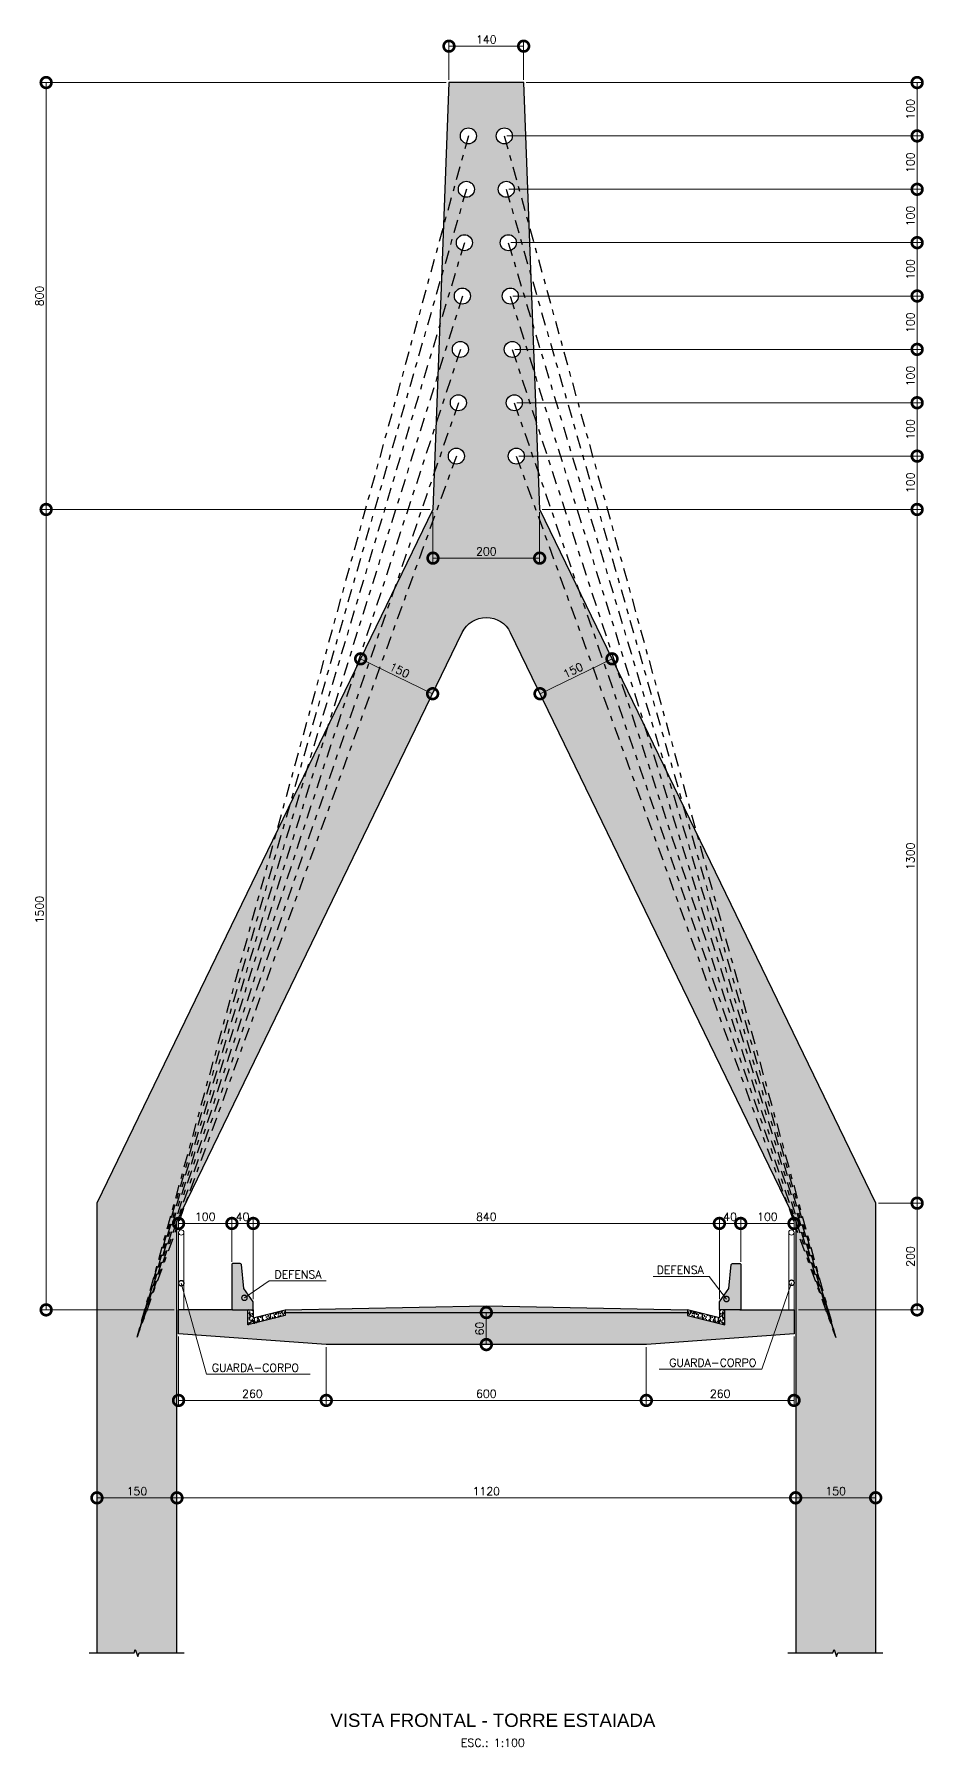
# Model space of a CAD drawing. Header units: metres. Extents: x 21 to 816, y 7 to 635.
# Drawn here: x 302.6 to 319.27, y 487.6 to 519.69 of the extents above; entities that cross this region are included whole.
import ezdxf
from ezdxf.enums import TextEntityAlignment as Align

# ---------------------------------------------------------------- set-up
doc = ezdxf.new("R2010")
doc.units = ezdxf.units.M
doc.header["$MEASUREMENT"] = 0
doc.linetypes.add('DASHDOT', pattern=[1, 0.5, -0.25, 0, -0.25])
for name, color, linetype in [('Projeto_asfalto', 251, 'Continuous'), ('Projeto_calçada', 2, 'Continuous'), ('Projeto_defensa-detalhe', 2, 'Continuous'), ('Projeto_estais-eixo', 8, 'DASHDOT'), ('Projeto_hachura-concreto', 9, 'Continuous'), ('Projeto_linha-indicativa', 9, 'Continuous'), ('Projeto_pista', 3, 'Continuous'), ('Projeto_sarjeta-detalhe', 2, 'Continuous'), ('Projeto_solid-concreto', 252, 'Continuous'), ('Projeto_viaduto-detalhe', 3, 'Continuous')]:
    doc.layers.add(name, color=color, linetype=linetype)
for name, color, linetype, lineweight in [('Projeto_dimensão', 2, 'Continuous', 20), ('Projeto_guarda-corpo', 2, 'Continuous', 20), ('Projeto_linha-chamada', 8, 'Continuous', 9), ('Projeto_texto-explicativo', 2, 'Continuous', 20), ('Projeto_texto-título', 3, 'Continuous', 35)]:
    doc.layers.add(name, color=color, linetype=linetype, lineweight=lineweight)
doc.styles.add('DIMENSÃO-TEXTO', font='romans.shx')
doc.styles.add('TEXTO-EXPLICATIVO', font='romans.shx')
doc.styles.add('TEXTO-TÍTULO', font='ARIAL.TTF')
doc.dimstyles.new('DIMENSÕES_1-100M', dxfattribs={"dimtxt": 0.15, "dimasz": 0.4, "dimexe": 0.075, "dimexo": 0.05, "dimgap": 0.05, "dimtad": 1, "dimdec": 0, "dimlfac": 100, "dimzin": 1, "dimtxsty": 'DIMENSÃO-TEXTO', "dimblk": 'DOTSMALL', "dimcen": 0.02, "dimclrd": 9, "dimclre": 9, "dimclrt": 256, "dimadec": 0, "dimazin": 0, "dimtfac": 1, "dimtdec": 0, "dimtmove": 0, "dimatfit": 3, "dimldrblk": 'DOTSMALL', "dimfxl": 0, "dimlwd": 5, "dimlwe": 5, "dimarcsym": 0})

# ---------------------------------------------------------------- blocks, each defined once
blk = doc.blocks.new('_DOTSMALL')
at = {"color": 0, "linetype": 'ByBlock', "const_width": 0.5}
blk.add_lwpolyline([(-0.0625, 0, 1), (0.0625, 0, 1)], format="xyb", close=True, dxfattribs=at)
blk = doc.blocks.new('*D2')
at = {"layer": 'DEFPOINTS', "color": 0}
for p in [(318.372, 497.786), (319.149, 497.786), (316.872, 495.786)]:
    blk.add_point(p, dxfattribs=at)
at = {"layer": 'Projeto_dimensão', "color": 9, "lineweight": 5}
for p, q in [((318.422, 497.786), (319.224, 497.786)), ((319.149, 495.786), (319.149, 497.786)), ((316.922, 495.786), (319.224, 495.786))]:
    blk.add_line(p, q, dxfattribs=at)
at = {"layer": 'Projeto_dimensão', "color": 9, "lineweight": 5, "xscale": 0.4, "yscale": 0.4, "zscale": 0.4}
for p, rotation in [((319.149, 497.786), 90), ((319.149, 495.786), 270)]:
    blk.add_blockref('_DOTSMALL', p, dxfattribs=dict(at, rotation=rotation))
at = {"layer": 'Projeto_dimensão', "insert": (319.024, 496.786), "char_height": 0.15, "attachment_point": 5, "rotation": 90, "style": 'DIMENSÃO-TEXTO'}
blk.add_mtext('200', dxfattribs=at)
blk = doc.blocks.new('*D3')
at = {"layer": 'DEFPOINTS', "color": 0}
for p in [(312.072, 510.786), (319.149, 510.786), (318.372, 497.786)]:
    blk.add_point(p, dxfattribs=at)
at = {"layer": 'Projeto_dimensão', "color": 9, "lineweight": 5}
for p, q in [((312.122, 510.786), (319.224, 510.786)), ((319.149, 497.786), (319.149, 510.786)), ((318.422, 497.786), (319.224, 497.786))]:
    blk.add_line(p, q, dxfattribs=at)
at = {"layer": 'Projeto_dimensão', "color": 9, "lineweight": 5, "xscale": 0.4, "yscale": 0.4, "zscale": 0.4}
for p, rotation in [((319.149, 510.786), 90), ((319.149, 497.786), 270)]:
    blk.add_blockref('_DOTSMALL', p, dxfattribs=dict(at, rotation=rotation))
at = {"layer": 'Projeto_dimensão', "insert": (319.024, 504.286), "char_height": 0.15, "attachment_point": 5, "rotation": 90, "style": 'DIMENSÃO-TEXTO'}
blk.add_mtext('1300', dxfattribs=at)
blk = doc.blocks.new('*D4')
at = {"layer": 'DEFPOINTS', "color": 0}
for p in [(311.635, 511.786), (319.149, 511.786), (312.072, 510.786)]:
    blk.add_point(p, dxfattribs=at)
at = {"layer": 'Projeto_dimensão', "color": 9, "lineweight": 5}
for p, q in [((311.685, 511.786), (319.224, 511.786)), ((319.149, 510.786), (319.149, 511.786)), ((312.122, 510.786), (319.224, 510.786))]:
    blk.add_line(p, q, dxfattribs=at)
at = {"layer": 'Projeto_dimensão', "color": 9, "lineweight": 5, "xscale": 0.4, "yscale": 0.4, "zscale": 0.4}
for p, rotation in [((319.149, 511.786), 90), ((319.149, 510.786), 270)]:
    blk.add_blockref('_DOTSMALL', p, dxfattribs=dict(at, rotation=rotation))
at = {"layer": 'Projeto_dimensão', "insert": (319.024, 511.286), "char_height": 0.15, "attachment_point": 5, "rotation": 90, "style": 'DIMENSÃO-TEXTO'}
blk.add_mtext('100', dxfattribs=at)
blk = doc.blocks.new('*D5')
at = {"layer": 'DEFPOINTS', "color": 0}
for p in [(311.597, 512.786), (319.149, 512.786), (311.635, 511.786)]:
    blk.add_point(p, dxfattribs=at)
at = {"layer": 'Projeto_dimensão', "color": 9, "lineweight": 5}
for p, q in [((311.647, 512.786), (319.224, 512.786)), ((319.149, 511.786), (319.149, 512.786)), ((311.685, 511.786), (319.224, 511.786))]:
    blk.add_line(p, q, dxfattribs=at)
at = {"layer": 'Projeto_dimensão', "color": 9, "lineweight": 5, "xscale": 0.4, "yscale": 0.4, "zscale": 0.4}
for p, rotation in [((319.149, 512.786), 90), ((319.149, 511.786), 270)]:
    blk.add_blockref('_DOTSMALL', p, dxfattribs=dict(at, rotation=rotation))
at = {"layer": 'Projeto_dimensão', "insert": (319.024, 512.286), "char_height": 0.15, "attachment_point": 5, "rotation": 90, "style": 'DIMENSÃO-TEXTO'}
blk.add_mtext('100', dxfattribs=at)
blk = doc.blocks.new('*D6')
at = {"layer": 'DEFPOINTS', "color": 0}
for p in [(311.56, 513.786), (319.149, 513.786), (311.597, 512.786)]:
    blk.add_point(p, dxfattribs=at)
at = {"layer": 'Projeto_dimensão', "color": 9, "lineweight": 5}
for p, q in [((311.61, 513.786), (319.224, 513.786)), ((319.149, 512.786), (319.149, 513.786)), ((311.647, 512.786), (319.224, 512.786))]:
    blk.add_line(p, q, dxfattribs=at)
at = {"layer": 'Projeto_dimensão', "color": 9, "lineweight": 5, "xscale": 0.4, "yscale": 0.4, "zscale": 0.4}
for p, rotation in [((319.149, 513.786), 90), ((319.149, 512.786), 270)]:
    blk.add_blockref('_DOTSMALL', p, dxfattribs=dict(at, rotation=rotation))
at = {"layer": 'Projeto_dimensão', "insert": (319.024, 513.286), "char_height": 0.15, "attachment_point": 5, "rotation": 90, "style": 'DIMENSÃO-TEXTO'}
blk.add_mtext('100', dxfattribs=at)
blk = doc.blocks.new('*D7')
at = {"layer": 'DEFPOINTS', "color": 0}
for p in [(311.522, 514.786), (319.149, 514.786), (311.56, 513.786)]:
    blk.add_point(p, dxfattribs=at)
at = {"layer": 'Projeto_dimensão', "color": 9, "lineweight": 5}
for p, q in [((311.572, 514.786), (319.224, 514.786)), ((319.149, 513.786), (319.149, 514.786)), ((311.61, 513.786), (319.224, 513.786))]:
    blk.add_line(p, q, dxfattribs=at)
at = {"layer": 'Projeto_dimensão', "color": 9, "lineweight": 5, "xscale": 0.4, "yscale": 0.4, "zscale": 0.4}
for p, rotation in [((319.149, 514.786), 90), ((319.149, 513.786), 270)]:
    blk.add_blockref('_DOTSMALL', p, dxfattribs=dict(at, rotation=rotation))
at = {"layer": 'Projeto_dimensão', "insert": (319.024, 514.286), "char_height": 0.15, "attachment_point": 5, "rotation": 90, "style": 'DIMENSÃO-TEXTO'}
blk.add_mtext('100', dxfattribs=at)
blk = doc.blocks.new('*D8')
at = {"layer": 'DEFPOINTS', "color": 0}
for p in [(311.485, 515.786), (319.149, 515.786), (311.522, 514.786)]:
    blk.add_point(p, dxfattribs=at)
at = {"layer": 'Projeto_dimensão', "color": 9, "lineweight": 5}
for p, q in [((311.535, 515.786), (319.224, 515.786)), ((319.149, 514.786), (319.149, 515.786)), ((311.572, 514.786), (319.224, 514.786))]:
    blk.add_line(p, q, dxfattribs=at)
at = {"layer": 'Projeto_dimensão', "color": 9, "lineweight": 5, "xscale": 0.4, "yscale": 0.4, "zscale": 0.4}
for p, rotation in [((319.149, 515.786), 90), ((319.149, 514.786), 270)]:
    blk.add_blockref('_DOTSMALL', p, dxfattribs=dict(at, rotation=rotation))
at = {"layer": 'Projeto_dimensão', "insert": (319.024, 515.286), "char_height": 0.15, "attachment_point": 5, "rotation": 90, "style": 'DIMENSÃO-TEXTO'}
blk.add_mtext('100', dxfattribs=at)
blk = doc.blocks.new('*D9')
at = {"layer": 'DEFPOINTS', "color": 0}
for p in [(311.447, 516.786), (319.149, 516.786), (311.485, 515.786)]:
    blk.add_point(p, dxfattribs=at)
at = {"layer": 'Projeto_dimensão', "color": 9, "lineweight": 5}
for p, q in [((311.497, 516.786), (319.224, 516.786)), ((319.149, 515.786), (319.149, 516.786)), ((311.535, 515.786), (319.224, 515.786))]:
    blk.add_line(p, q, dxfattribs=at)
at = {"layer": 'Projeto_dimensão', "color": 9, "lineweight": 5, "xscale": 0.4, "yscale": 0.4, "zscale": 0.4}
for p, rotation in [((319.149, 516.786), 90), ((319.149, 515.786), 270)]:
    blk.add_blockref('_DOTSMALL', p, dxfattribs=dict(at, rotation=rotation))
at = {"layer": 'Projeto_dimensão', "insert": (319.024, 516.286), "char_height": 0.15, "attachment_point": 5, "rotation": 90, "style": 'DIMENSÃO-TEXTO'}
blk.add_mtext('100', dxfattribs=at)
blk = doc.blocks.new('*D10')
at = {"layer": 'DEFPOINTS', "color": 0}
for p in [(311.41, 517.786), (319.149, 517.786), (311.447, 516.786)]:
    blk.add_point(p, dxfattribs=at)
at = {"layer": 'Projeto_dimensão', "color": 9, "lineweight": 5}
for p, q in [((311.46, 517.786), (319.224, 517.786)), ((319.149, 516.786), (319.149, 517.786)), ((311.497, 516.786), (319.224, 516.786))]:
    blk.add_line(p, q, dxfattribs=at)
at = {"layer": 'Projeto_dimensão', "color": 9, "lineweight": 5, "xscale": 0.4, "yscale": 0.4, "zscale": 0.4}
for p, rotation in [((319.149, 517.786), 90), ((319.149, 516.786), 270)]:
    blk.add_blockref('_DOTSMALL', p, dxfattribs=dict(at, rotation=rotation))
at = {"layer": 'Projeto_dimensão', "insert": (319.024, 517.286), "char_height": 0.15, "attachment_point": 5, "rotation": 90, "style": 'DIMENSÃO-TEXTO'}
blk.add_mtext('100', dxfattribs=at)
blk = doc.blocks.new('*D11')
at = {"layer": 'DEFPOINTS', "color": 0}
for p in [(311.772, 518.786), (319.149, 518.786), (311.41, 517.786)]:
    blk.add_point(p, dxfattribs=at)
at = {"layer": 'Projeto_dimensão', "color": 9, "lineweight": 5}
for p, q in [((311.822, 518.786), (319.224, 518.786)), ((319.149, 517.786), (319.149, 518.786)), ((311.46, 517.786), (319.224, 517.786))]:
    blk.add_line(p, q, dxfattribs=at)
at = {"layer": 'Projeto_dimensão', "color": 9, "lineweight": 5, "xscale": 0.4, "yscale": 0.4, "zscale": 0.4}
for p, rotation in [((319.149, 518.786), 90), ((319.149, 517.786), 270)]:
    blk.add_blockref('_DOTSMALL', p, dxfattribs=dict(at, rotation=rotation))
at = {"layer": 'Projeto_dimensão', "insert": (319.024, 518.286), "char_height": 0.15, "attachment_point": 5, "rotation": 90, "style": 'DIMENSÃO-TEXTO'}
blk.add_mtext('100', dxfattribs=at)
blk = doc.blocks.new('*D12')
at = {"layer": 'DEFPOINTS', "color": 0}
for p in [(302.82, 510.786), (310.072, 510.786), (305.272, 495.786)]:
    blk.add_point(p, dxfattribs=at)
at = {"layer": 'Projeto_dimensão', "color": 9, "lineweight": 5}
for p, q in [((310.022, 510.786), (302.745, 510.786)), ((302.82, 495.786), (302.82, 510.786)), ((305.222, 495.786), (302.745, 495.786))]:
    blk.add_line(p, q, dxfattribs=at)
at = {"layer": 'Projeto_dimensão', "color": 9, "lineweight": 5, "xscale": 0.4, "yscale": 0.4, "zscale": 0.4}
for p, rotation in [((302.82, 510.786), 90), ((302.82, 495.786), 270)]:
    blk.add_blockref('_DOTSMALL', p, dxfattribs=dict(at, rotation=rotation))
at = {"layer": 'Projeto_dimensão', "insert": (302.695, 503.286), "char_height": 0.15, "attachment_point": 5, "rotation": 90, "style": 'DIMENSÃO-TEXTO'}
blk.add_mtext('1500', dxfattribs=at)
blk = doc.blocks.new('*D13')
at = {"layer": 'DEFPOINTS', "color": 0}
for p in [(302.82, 518.786), (310.372, 518.786), (310.072, 510.786)]:
    blk.add_point(p, dxfattribs=at)
at = {"layer": 'Projeto_dimensão', "color": 9, "lineweight": 5}
for p, q in [((310.322, 518.786), (302.745, 518.786)), ((302.82, 510.786), (302.82, 518.786)), ((310.022, 510.786), (302.745, 510.786))]:
    blk.add_line(p, q, dxfattribs=at)
at = {"layer": 'Projeto_dimensão', "color": 9, "lineweight": 5, "xscale": 0.4, "yscale": 0.4, "zscale": 0.4}
for p, rotation in [((302.82, 518.786), 90), ((302.82, 510.786), 270)]:
    blk.add_blockref('_DOTSMALL', p, dxfattribs=dict(at, rotation=rotation))
at = {"layer": 'Projeto_dimensão', "insert": (302.695, 514.786), "char_height": 0.15, "attachment_point": 5, "rotation": 90, "style": 'DIMENSÃO-TEXTO'}
blk.add_mtext('800', dxfattribs=at)
blk = doc.blocks.new('*D14')
at = {"layer": 'DEFPOINTS', "color": 0}
for p in [(311.772, 519.468), (310.372, 518.786), (311.772, 518.786)]:
    blk.add_point(p, dxfattribs=at)
at = {"layer": 'Projeto_dimensão', "color": 9, "lineweight": 5}
for p, q in [((310.372, 518.836), (310.372, 519.543)), ((310.372, 519.468), (311.772, 519.468)), ((311.772, 518.836), (311.772, 519.543))]:
    blk.add_line(p, q, dxfattribs=at)
at = {"layer": 'Projeto_dimensão', "color": 9, "lineweight": 5, "xscale": 0.4, "yscale": 0.4, "zscale": 0.4, "rotation": 180}
blk.add_blockref('_DOTSMALL', (310.372, 519.468), dxfattribs=at)
at = {"layer": 'Projeto_dimensão', "color": 9, "lineweight": 5, "xscale": 0.4, "yscale": 0.4, "zscale": 0.4}
blk.add_blockref('_DOTSMALL', (311.772, 519.468), dxfattribs=at)
at = {"layer": 'Projeto_dimensão', "insert": (311.072, 519.593), "char_height": 0.15, "attachment_point": 5, "style": 'DIMENSÃO-TEXTO'}
blk.add_mtext('140', dxfattribs=at)
blk = doc.blocks.new('*D15')
at = {"layer": 'DEFPOINTS', "color": 0}
for p in [(310.072, 510.786), (312.072, 510.786), (312.072, 509.874)]:
    blk.add_point(p, dxfattribs=at)
at = {"layer": 'Projeto_dimensão', "color": 9, "lineweight": 5}
for p, q in [((310.072, 510.736), (310.072, 509.799)), ((312.072, 510.736), (312.072, 509.799)), ((310.072, 509.874), (312.072, 509.874))]:
    blk.add_line(p, q, dxfattribs=at)
at = {"layer": 'Projeto_dimensão', "color": 9, "lineweight": 5, "xscale": 0.4, "yscale": 0.4, "zscale": 0.4, "rotation": 180}
blk.add_blockref('_DOTSMALL', (310.072, 509.874), dxfattribs=at)
at = {"layer": 'Projeto_dimensão', "color": 9, "lineweight": 5, "xscale": 0.4, "yscale": 0.4, "zscale": 0.4}
blk.add_blockref('_DOTSMALL', (312.072, 509.874), dxfattribs=at)
at = {"layer": 'Projeto_dimensão', "insert": (311.072, 509.999), "char_height": 0.15, "attachment_point": 5, "style": 'DIMENSÃO-TEXTO'}
blk.add_mtext('200', dxfattribs=at)
blk = doc.blocks.new('*D16')
at = {"layer": 'DEFPOINTS', "color": 0}
for p in [(313.429, 507.987), (313.429, 507.987), (312.079, 507.333)]:
    blk.add_point(p, dxfattribs=at)
at = {"layer": 'Projeto_dimensão', "color": 9, "lineweight": 5}
for p, q in [((312.079, 507.333), (313.429, 507.987)), ((313.45, 507.942), (313.461, 507.92)), ((312.101, 507.288), (312.111, 507.266))]:
    blk.add_line(p, q, dxfattribs=at)
at = {"layer": 'Projeto_dimensão', "color": 9, "lineweight": 5, "xscale": 0.4, "yscale": 0.4, "zscale": 0.4}
for p, rotation in [((313.429, 507.987), 25.85554218880358), ((312.079, 507.333), 205.8555421888036)]:
    blk.add_blockref('_DOTSMALL', p, dxfattribs=dict(at, rotation=rotation))
at = {"layer": 'Projeto_dimensão', "insert": (312.699, 507.773), "char_height": 0.15, "attachment_point": 5, "rotation": 25.8555, "style": 'DIMENSÃO-TEXTO'}
blk.add_mtext('150', dxfattribs=at)
blk = doc.blocks.new('*D17')
at = {"layer": 'DEFPOINTS', "color": 0}
for p in [(308.716, 507.987), (308.716, 507.987), (310.066, 507.333)]:
    blk.add_point(p, dxfattribs=at)
at = {"layer": 'Projeto_dimensão', "color": 9, "lineweight": 5}
for p, q in [((308.738, 508.032), (308.749, 508.055)), ((310.066, 507.333), (308.716, 507.987)), ((310.088, 507.378), (310.099, 507.401))]:
    blk.add_line(p, q, dxfattribs=at)
at = {"layer": 'Projeto_dimensão', "color": 9, "lineweight": 5, "xscale": 0.4, "yscale": 0.4, "zscale": 0.4}
for p, rotation in [((308.716, 507.987), 154.1444578111964), ((310.066, 507.333), 334.1444578111964)]:
    blk.add_blockref('_DOTSMALL', p, dxfattribs=dict(at, rotation=rotation))
at = {"layer": 'Projeto_dimensão', "insert": (309.446, 507.773), "char_height": 0.15, "attachment_point": 5, "rotation": 334.1445, "style": 'DIMENSÃO-TEXTO'}
blk.add_mtext('150', dxfattribs=at)
blk = doc.blocks.new('*D18')
at = {"layer": 'DEFPOINTS', "color": 0}
for p in [(303.772, 492.263), (303.772, 492.263), (305.272, 492.263)]:
    blk.add_point(p, dxfattribs=at)
at = {"layer": 'Projeto_dimensão', "color": 9, "lineweight": 5}
for p, q in [((303.772, 492.313), (303.772, 492.338)), ((305.272, 492.313), (305.272, 492.338)), ((305.272, 492.263), (303.772, 492.263))]:
    blk.add_line(p, q, dxfattribs=at)
at = {"layer": 'Projeto_dimensão', "color": 9, "lineweight": 5, "xscale": 0.4, "yscale": 0.4, "zscale": 0.4, "rotation": 180}
blk.add_blockref('_DOTSMALL', (303.772, 492.263), dxfattribs=at)
at = {"layer": 'Projeto_dimensão', "color": 9, "lineweight": 5, "xscale": 0.4, "yscale": 0.4, "zscale": 0.4}
blk.add_blockref('_DOTSMALL', (305.272, 492.263), dxfattribs=at)
at = {"layer": 'Projeto_dimensão', "insert": (304.522, 492.388), "char_height": 0.15, "attachment_point": 5, "style": 'DIMENSÃO-TEXTO'}
blk.add_mtext('150', dxfattribs=at)
blk = doc.blocks.new('*D19')
at = {"layer": 'DEFPOINTS', "color": 0}
for p in [(316.872, 492.265), (318.372, 492.265), (318.372, 492.265)]:
    blk.add_point(p, dxfattribs=at)
at = {"layer": 'Projeto_dimensão', "color": 9, "lineweight": 5}
for p, q in [((316.872, 492.315), (316.872, 492.34)), ((318.372, 492.315), (318.372, 492.34)), ((316.872, 492.265), (318.372, 492.265))]:
    blk.add_line(p, q, dxfattribs=at)
at = {"layer": 'Projeto_dimensão', "color": 9, "lineweight": 5, "xscale": 0.4, "yscale": 0.4, "zscale": 0.4, "rotation": 180}
blk.add_blockref('_DOTSMALL', (316.872, 492.265), dxfattribs=at)
at = {"layer": 'Projeto_dimensão', "color": 9, "lineweight": 5, "xscale": 0.4, "yscale": 0.4, "zscale": 0.4}
blk.add_blockref('_DOTSMALL', (318.372, 492.265), dxfattribs=at)
at = {"layer": 'Projeto_dimensão', "insert": (317.622, 492.39), "char_height": 0.15, "attachment_point": 5, "style": 'DIMENSÃO-TEXTO'}
blk.add_mtext('150', dxfattribs=at)
blk = doc.blocks.new('*D105')
at = {"layer": 'DEFPOINTS', "color": 0}
for p in [(306.702, 497.406), (306.702, 495.936), (315.442, 495.936)]:
    blk.add_point(p, dxfattribs=at)
at = {"layer": 'Projeto_dimensão', "color": 9, "lineweight": 5}
for p, q in [((306.702, 495.986), (306.702, 497.481)), ((315.442, 495.986), (315.442, 497.481)), ((315.442, 497.406), (306.702, 497.406))]:
    blk.add_line(p, q, dxfattribs=at)
at = {"layer": 'Projeto_dimensão', "color": 9, "lineweight": 5, "xscale": 0.4, "yscale": 0.4, "zscale": 0.4, "rotation": 180}
blk.add_blockref('_DOTSMALL', (306.702, 497.406), dxfattribs=at)
at = {"layer": 'Projeto_dimensão', "color": 9, "lineweight": 5, "xscale": 0.4, "yscale": 0.4, "zscale": 0.4}
blk.add_blockref('_DOTSMALL', (315.442, 497.406), dxfattribs=at)
at = {"layer": 'Projeto_dimensão', "insert": (311.072, 497.531), "char_height": 0.15, "attachment_point": 5, "style": 'DIMENSÃO-TEXTO'}
blk.add_mtext('840', dxfattribs=at)
blk = doc.blocks.new('*D106')
at = {"layer": 'DEFPOINTS', "color": 0}
for p in [(311.072, 495.736), (311.072, 495.736), (311.072, 495.136)]:
    blk.add_point(p, dxfattribs=at)
at = {"layer": 'Projeto_dimensão', "color": 9, "lineweight": 5}
for p, q in [((311.022, 495.736), (310.997, 495.736)), ((311.072, 495.136), (311.072, 495.736)), ((311.022, 495.136), (310.997, 495.136))]:
    blk.add_line(p, q, dxfattribs=at)
at = {"layer": 'Projeto_dimensão', "color": 9, "lineweight": 5, "xscale": 0.4, "yscale": 0.4, "zscale": 0.4}
for p, rotation in [((311.072, 495.736), 90), ((311.072, 495.136), 270)]:
    blk.add_blockref('_DOTSMALL', p, dxfattribs=dict(at, rotation=rotation))
at = {"layer": 'Projeto_dimensão', "insert": (310.947, 495.436), "char_height": 0.15, "attachment_point": 5, "rotation": 90, "style": 'DIMENSÃO-TEXTO'}
blk.add_mtext('60', dxfattribs=at)
blk = doc.blocks.new('*D107')
at = {"layer": 'DEFPOINTS', "color": 0}
for p in [(315.442, 497.406), (315.842, 496.636), (315.442, 495.936)]:
    blk.add_point(p, dxfattribs=at)
at = {"layer": 'Projeto_dimensão', "color": 9, "lineweight": 5}
for p, q in [((315.442, 495.986), (315.442, 497.481)), ((315.842, 496.686), (315.842, 497.481)), ((315.842, 497.406), (315.442, 497.406))]:
    blk.add_line(p, q, dxfattribs=at)
at = {"layer": 'Projeto_dimensão', "color": 9, "lineweight": 5, "xscale": 0.4, "yscale": 0.4, "zscale": 0.4, "rotation": 180}
blk.add_blockref('_DOTSMALL', (315.442, 497.406), dxfattribs=at)
at = {"layer": 'Projeto_dimensão', "color": 9, "lineweight": 5, "xscale": 0.4, "yscale": 0.4, "zscale": 0.4}
blk.add_blockref('_DOTSMALL', (315.842, 497.406), dxfattribs=at)
at = {"layer": 'Projeto_dimensão', "insert": (315.642, 497.531), "char_height": 0.15, "attachment_point": 5, "style": 'DIMENSÃO-TEXTO'}
blk.add_mtext('40', dxfattribs=at)
blk = doc.blocks.new('*D108')
at = {"layer": 'DEFPOINTS', "color": 0}
for p in [(315.842, 497.406), (316.842, 497.236), (315.842, 496.636)]:
    blk.add_point(p, dxfattribs=at)
at = {"layer": 'Projeto_dimensão', "color": 9, "lineweight": 5}
for p, q in [((315.842, 496.686), (315.842, 497.481)), ((316.842, 497.286), (316.842, 497.481)), ((316.842, 497.406), (315.842, 497.406))]:
    blk.add_line(p, q, dxfattribs=at)
at = {"layer": 'Projeto_dimensão', "color": 9, "lineweight": 5, "xscale": 0.4, "yscale": 0.4, "zscale": 0.4, "rotation": 180}
blk.add_blockref('_DOTSMALL', (315.842, 497.406), dxfattribs=at)
at = {"layer": 'Projeto_dimensão', "color": 9, "lineweight": 5, "xscale": 0.4, "yscale": 0.4, "zscale": 0.4}
blk.add_blockref('_DOTSMALL', (316.842, 497.406), dxfattribs=at)
at = {"layer": 'Projeto_dimensão', "insert": (316.342, 497.531), "char_height": 0.15, "attachment_point": 5, "style": 'DIMENSÃO-TEXTO'}
blk.add_mtext('100', dxfattribs=at)
blk = doc.blocks.new('*D109')
at = {"layer": 'DEFPOINTS', "color": 0}
for p in [(306.302, 497.406), (306.302, 496.636), (306.702, 495.936)]:
    blk.add_point(p, dxfattribs=at)
at = {"layer": 'Projeto_dimensão', "color": 9, "lineweight": 5}
for p, q in [((306.302, 496.686), (306.302, 497.481)), ((306.702, 495.986), (306.702, 497.481)), ((306.702, 497.406), (306.302, 497.406))]:
    blk.add_line(p, q, dxfattribs=at)
at = {"layer": 'Projeto_dimensão', "color": 9, "lineweight": 5, "xscale": 0.4, "yscale": 0.4, "zscale": 0.4, "rotation": 180}
blk.add_blockref('_DOTSMALL', (306.302, 497.406), dxfattribs=at)
at = {"layer": 'Projeto_dimensão', "color": 9, "lineweight": 5, "xscale": 0.4, "yscale": 0.4, "zscale": 0.4}
blk.add_blockref('_DOTSMALL', (306.702, 497.406), dxfattribs=at)
at = {"layer": 'Projeto_dimensão', "insert": (306.502, 497.531), "char_height": 0.15, "attachment_point": 5, "style": 'DIMENSÃO-TEXTO'}
blk.add_mtext('40', dxfattribs=at)
blk = doc.blocks.new('*D110')
at = {"layer": 'DEFPOINTS', "color": 0}
for p in [(305.302, 497.406), (305.302, 497.236), (306.302, 496.636)]:
    blk.add_point(p, dxfattribs=at)
at = {"layer": 'Projeto_dimensão', "color": 9, "lineweight": 5}
for p, q in [((305.302, 497.286), (305.302, 497.481)), ((306.302, 496.686), (306.302, 497.481)), ((306.302, 497.406), (305.302, 497.406))]:
    blk.add_line(p, q, dxfattribs=at)
at = {"layer": 'Projeto_dimensão', "color": 9, "lineweight": 5, "xscale": 0.4, "yscale": 0.4, "zscale": 0.4, "rotation": 180}
blk.add_blockref('_DOTSMALL', (305.302, 497.406), dxfattribs=at)
at = {"layer": 'Projeto_dimensão', "color": 9, "lineweight": 5, "xscale": 0.4, "yscale": 0.4, "zscale": 0.4}
blk.add_blockref('_DOTSMALL', (306.302, 497.406), dxfattribs=at)
at = {"layer": 'Projeto_dimensão', "insert": (305.802, 497.531), "char_height": 0.15, "attachment_point": 5, "style": 'DIMENSÃO-TEXTO'}
blk.add_mtext('100', dxfattribs=at)
blk = doc.blocks.new('*D111')
at = {"layer": 'DEFPOINTS', "color": 0}
for p in [(305.272, 492.263), (305.272, 492.263), (316.872, 492.263)]:
    blk.add_point(p, dxfattribs=at)
at = {"layer": 'Projeto_dimensão', "color": 9, "lineweight": 5}
for p, q in [((305.272, 492.313), (305.272, 492.338)), ((316.872, 492.313), (316.872, 492.338)), ((316.872, 492.263), (305.272, 492.263))]:
    blk.add_line(p, q, dxfattribs=at)
at = {"layer": 'Projeto_dimensão', "color": 9, "lineweight": 5, "xscale": 0.4, "yscale": 0.4, "zscale": 0.4, "rotation": 180}
blk.add_blockref('_DOTSMALL', (305.272, 492.263), dxfattribs=at)
at = {"layer": 'Projeto_dimensão', "color": 9, "lineweight": 5, "xscale": 0.4, "yscale": 0.4, "zscale": 0.4}
blk.add_blockref('_DOTSMALL', (316.872, 492.263), dxfattribs=at)
at = {"layer": 'Projeto_dimensão', "insert": (311.072, 492.388), "char_height": 0.15, "attachment_point": 5, "style": 'DIMENSÃO-TEXTO'}
blk.add_mtext('1120', dxfattribs=at)
blk = doc.blocks.new('*D112')
at = {"layer": 'DEFPOINTS', "color": 0}
for p in [(305.302, 495.336), (308.072, 495.136), (305.302, 494.089)]:
    blk.add_point(p, dxfattribs=at)
at = {"layer": 'Projeto_dimensão', "color": 9, "lineweight": 5}
for p, q in [((305.302, 495.286), (305.302, 494.014)), ((308.072, 495.086), (308.072, 494.014)), ((308.072, 494.089), (305.302, 494.089))]:
    blk.add_line(p, q, dxfattribs=at)
at = {"layer": 'Projeto_dimensão', "color": 9, "lineweight": 5, "xscale": 0.4, "yscale": 0.4, "zscale": 0.4, "rotation": 180}
blk.add_blockref('_DOTSMALL', (305.302, 494.089), dxfattribs=at)
at = {"layer": 'Projeto_dimensão', "color": 9, "lineweight": 5, "xscale": 0.4, "yscale": 0.4, "zscale": 0.4}
blk.add_blockref('_DOTSMALL', (308.072, 494.089), dxfattribs=at)
at = {"layer": 'Projeto_dimensão', "insert": (306.687, 494.214), "char_height": 0.15, "attachment_point": 5, "style": 'DIMENSÃO-TEXTO'}
blk.add_mtext('260', dxfattribs=at)
blk = doc.blocks.new('*D113')
at = {"layer": 'DEFPOINTS', "color": 0}
for p in [(308.072, 495.136), (314.072, 495.136), (308.072, 494.089)]:
    blk.add_point(p, dxfattribs=at)
at = {"layer": 'Projeto_dimensão', "color": 9, "lineweight": 5}
for p, q in [((308.072, 495.086), (308.072, 494.014)), ((314.072, 495.086), (314.072, 494.014)), ((314.072, 494.089), (308.072, 494.089))]:
    blk.add_line(p, q, dxfattribs=at)
at = {"layer": 'Projeto_dimensão', "color": 9, "lineweight": 5, "xscale": 0.4, "yscale": 0.4, "zscale": 0.4, "rotation": 180}
blk.add_blockref('_DOTSMALL', (308.072, 494.089), dxfattribs=at)
at = {"layer": 'Projeto_dimensão', "color": 9, "lineweight": 5, "xscale": 0.4, "yscale": 0.4, "zscale": 0.4}
blk.add_blockref('_DOTSMALL', (314.072, 494.089), dxfattribs=at)
at = {"layer": 'Projeto_dimensão', "insert": (311.072, 494.214), "char_height": 0.15, "attachment_point": 5, "style": 'DIMENSÃO-TEXTO'}
blk.add_mtext('600', dxfattribs=at)
blk = doc.blocks.new('*D114')
at = {"layer": 'DEFPOINTS', "color": 0}
for p in [(316.842, 495.336), (314.072, 495.136), (314.072, 494.089)]:
    blk.add_point(p, dxfattribs=at)
at = {"layer": 'Projeto_dimensão', "color": 9, "lineweight": 5}
for p, q in [((316.842, 495.286), (316.842, 494.014)), ((314.072, 495.086), (314.072, 494.014)), ((316.842, 494.089), (314.072, 494.089))]:
    blk.add_line(p, q, dxfattribs=at)
at = {"layer": 'Projeto_dimensão', "color": 9, "lineweight": 5, "xscale": 0.4, "yscale": 0.4, "zscale": 0.4, "rotation": 180}
blk.add_blockref('_DOTSMALL', (314.072, 494.089), dxfattribs=at)
at = {"layer": 'Projeto_dimensão', "color": 9, "lineweight": 5, "xscale": 0.4, "yscale": 0.4, "zscale": 0.4}
blk.add_blockref('_DOTSMALL', (316.842, 494.089), dxfattribs=at)
at = {"layer": 'Projeto_dimensão', "insert": (315.457, 494.214), "char_height": 0.15, "attachment_point": 5, "style": 'DIMENSÃO-TEXTO'}
blk.add_mtext('260', dxfattribs=at)

msp = doc.modelspace()

# ---------------------------------------------------------------- hatches: boundary and pattern name
at = {"layer": 'Projeto_asfalto'}
msp.add_hatch(color=256, dxfattribs=at).paths.add_polyline_path([(311.0725, 495.8611), (307.3025, 495.7857), (307.3025, 495.7357), (314.8425, 495.7357), (314.8425, 495.7857)])
at = {"layer": 'Projeto_hachura-concreto'}
h = msp.add_hatch(dxfattribs=at)
h.set_pattern_fill('AR-CONC', color=256, scale=0.015, style=0)
h.set_pattern_definition([(130, (332.87416, 472.89853), (-0.10758903, -0.00941282), [0.01125, -0.12375]), (185, (332.87416, 472.89853), (0.0208127, 0.11282882), [0.009, -0.099]), (79.5486, (332.86519, 472.89774), (-0.0867764, 0.10341593), [0.00956103, -0.1051713]), (133.8158, (332.87416, 472.92853), (-0.16008616, -0.02482785), [0.016875, -0.185625]), (83.3644, (332.86082, 472.92646), (-0.1401994, 0.1461177), [0.01434154, -0.15775695]), (188.8158, (332.87416, 472.92853), (-0.1401993, 0.1461178), [0.0135, -0.1485]), (159, (332.85916, 472.92103), (-0.08953606, -0.06039283), [0.01125, -0.12375]), (214, (332.85916, 472.92103), (-0.0364973, 0.1087725), [0.009, -0.099]), (108.5486, (332.8517, 472.91599), (-0.1260334, 0.04837957), [0.00956103, -0.1051713]), (142.5, (332.874157, 472.898526), (-0.00182398, 0.04993408), [0, -0.0978, 0, -0.1005, 0, -0.099375]), (172.5, (332.87416, 472.898526), (-0.03946043, 0.05916176), [0, -0.0573, 0, -0.09555, 0, -0.037875]), (212.5, (332.907607, 472.898526), (-0.080073365, -0.00338323), [0, -0.0375, 0, -0.117, 0, -0.15525]), (222.5, (332.92261, 472.898526), (-0.08747793, 0.01501575), [0, -0.04875, 0, -0.0777, 0, -0.11025])])
h.paths.add_polyline_path([(306.7025, 495.7857), (306.7025, 495.6357), (307.3025, 495.7857), (307.3025, 495.6827), (306.6025, 495.5077), (306.6025, 495.7857)])
h = msp.add_hatch(dxfattribs=at)
h.set_pattern_fill('AR-CONC', color=256, scale=0.015, style=0)
h.set_pattern_definition([(50, (289.27083, 472.89853), (0.10758903, -0.00941282), [0.01125, -0.12375]), (355, (289.27083, 472.89853), (-0.0208127, 0.11282882), [0.009, -0.099]), (100.4514, (289.27979, 472.89774), (0.0867764, 0.10341593), [0.00956103, -0.1051713]), (46.1842, (289.27083, 472.92853), (0.16008616, -0.02482785), [0.016875, -0.185625]), (96.6356, (289.28417, 472.92646), (0.1401994, 0.1461177), [0.01434154, -0.15775695]), (351.1842, (289.27083, 472.92853), (0.1401993, 0.1461178), [0.0135, -0.1485]), (21, (289.28583, 472.92103), (0.08953606, -0.06039283), [0.01125, -0.12375]), (326, (289.28583, 472.92103), (0.0364973, 0.1087725), [0.009, -0.099]), (71.4514, (289.29329, 472.91599), (0.1260334, 0.04837957), [0.00956103, -0.1051713]), (37.5, (289.270827, 472.898526), (0.00182398, 0.04993408), [0, -0.0978, 0, -0.1005, 0, -0.099375]), (7.5, (289.270827, 472.898526), (0.03946043, 0.05916176), [0, -0.0573, 0, -0.09555, 0, -0.037875]), (327.5, (289.237377, 472.898526), (0.080073365, -0.00338323), [0, -0.0375, 0, -0.117, 0, -0.15525]), (317.5, (289.22238, 472.898526), (0.08747793, 0.01501575), [0, -0.04875, 0, -0.0777, 0, -0.11025])])
h.paths.add_polyline_path([(315.4425, 495.7857), (315.4425, 495.6357), (314.8425, 495.7857), (314.8425, 495.6827), (315.5425, 495.5077), (315.5425, 495.7857)])
at = {"layer": 'Projeto_solid-concreto'}
h = msp.add_hatch(color=256, dxfattribs=at)
h.paths.add_polyline_path([(310.6225, 508.4812, -0.6266236), (311.5224, 508.4812), (316.8725, 497.4414), (316.8725, 489.3577), (317.5679, 489.3577), (317.5913, 489.4221), (317.6382, 489.2933), (317.6616, 489.3577), (318.3725, 489.3577), (318.3725, 497.7857), (312.0725, 510.7857), (311.7725, 518.7857), (310.3725, 518.7857), (310.0725, 510.7857), (303.7725, 497.7857), (303.7725, 489.3577), (304.4679, 489.3577), (304.4913, 489.4221), (304.5382, 489.2933), (304.5616, 489.3577), (305.2725, 489.3577), (305.2725, 497.4414)])
h.paths.add_polyline_path([(310.3603, 511.7857, -1), (310.6603, 511.7857, -1)], flags=16)
h.paths.add_polyline_path([(311.4847, 511.7857, -1), (311.7847, 511.7857, -1)], flags=16)
h.paths.add_polyline_path([(310.3978, 512.7857, -1), (310.6978, 512.7857, -1)], flags=16)
h.paths.add_polyline_path([(311.4472, 512.7857, -1), (311.7472, 512.7857, -1)], flags=16)
h.paths.add_polyline_path([(310.4353, 513.7857, -1), (310.7353, 513.7857, -1)], flags=16)
h.paths.add_polyline_path([(311.4097, 513.7857, -1), (311.7097, 513.7857, -1)], flags=16)
h.paths.add_polyline_path([(310.4728, 514.7857, -1), (310.7728, 514.7857, -1)], flags=16)
h.paths.add_polyline_path([(311.3722, 514.7857, -1), (311.6722, 514.7857, -1)], flags=16)
h.paths.add_polyline_path([(310.5103, 515.7857, -1), (310.8103, 515.7857, -1)], flags=16)
h.paths.add_polyline_path([(311.3347, 515.7857, -1), (311.6347, 515.7857, -1)], flags=16)
h.paths.add_polyline_path([(310.5478, 516.7857, -1), (310.8478, 516.7857, -1)], flags=16)
h.paths.add_polyline_path([(311.2972, 516.7857, -1), (311.5972, 516.7857, -1)], flags=16)
h.paths.add_polyline_path([(310.5853, 517.7857, -1), (310.8853, 517.7857, -1)], flags=16)
h.paths.add_polyline_path([(311.2597, 517.7857, -1), (311.5597, 517.7857, -1)], flags=16)
h = msp.add_hatch(color=256, dxfattribs=at)
edge = h.paths.add_edge_path()
edge.add_arc((306.3225, 496.6357), 0.02, 90, 180)
edge.add_line((306.3025, 496.6357), (306.3025, 495.8057))
edge.add_arc((306.3225, 495.8057), 0.02, 180, 270)
edge.add_line((306.3225, 495.7857), (306.5275, 495.7857))
edge.add_line((306.5275, 495.7857), (306.7025, 495.7857))
edge.add_line((306.7025, 495.7857), (306.7025, 495.9357))
edge.add_line((306.7025, 495.9357), (306.5275, 496.1857))
edge.add_line((306.5275, 496.1857), (306.4794, 496.6378))
edge.add_arc((306.4595, 496.6357), 0.02, 6.07246, 90)
edge.add_line((306.4595, 496.6557), (306.3225, 496.6557))
h = msp.add_hatch(color=256, dxfattribs=at)
edge = h.paths.add_edge_path()
edge.add_arc((315.8225, 496.6357), 0.02, 0, 90, ccw=False)
edge.add_line((315.8425, 496.6357), (315.8425, 495.8057))
edge.add_arc((315.8225, 495.8057), 0.02, -90, 0, ccw=False)
edge.add_line((315.8225, 495.7857), (315.6175, 495.7857))
edge.add_line((315.6175, 495.7857), (315.4425, 495.7857))
edge.add_line((315.4425, 495.7857), (315.4425, 495.9357))
edge.add_line((315.4425, 495.9357), (315.6175, 496.1857))
edge.add_line((315.6175, 496.1857), (315.6656, 496.6378))
edge.add_arc((315.6855, 496.6357), 0.02, 90, 173.92754, ccw=False)
edge.add_line((315.6855, 496.6557), (315.8225, 496.6557))
msp.add_hatch(color=256, dxfattribs=at).paths.add_polyline_path([(316.8425, 495.3357), (316.8425, 495.7857), (315.8225, 495.7857), (315.6175, 495.7857), (315.5425, 495.7857), (315.5425, 495.5077), (314.8425, 495.6827), (314.8425, 495.7357), (307.3025, 495.7357), (307.3025, 495.6827), (306.6025, 495.5077), (306.6025, 495.7857), (306.5275, 495.7857), (306.3225, 495.7857), (305.3025, 495.7857), (305.3025, 495.3357), (308.0725, 495.1357), (314.0725, 495.1357)])

# ---------------------------------------------------------------- linework, layer by layer
at = {"layer": 'Projeto_calçada'}
for p, q in [((306.3225, 495.7857), (305.3025, 495.7857)), ((315.8225, 495.7857), (316.8425, 495.7857))]:
    msp.add_line(p, q, dxfattribs=at)
at = {"layer": 'Projeto_defensa-detalhe'}
for points in [[(306.3225, 496.6557, 0.4142136), (306.3025, 496.6357), (306.3025, 495.8057, 0.4142136), (306.3225, 495.7857), (306.5275, 495.7857), (306.5275, 495.7857), (306.7025, 495.7857), (306.7025, 495.9357), (306.5275, 496.1857), (306.4794, 496.6378, 0.3835013), (306.4595, 496.6557)], [(315.8225, 496.6557, -0.4142136), (315.8425, 496.6357), (315.8425, 495.8057, -0.4142136), (315.8225, 495.7857), (315.6175, 495.7857), (315.6175, 495.7857), (315.4425, 495.7857), (315.4425, 495.9357), (315.6175, 496.1857), (315.6656, 496.6378, -0.3835013), (315.6855, 496.6557)]]:
    msp.add_lwpolyline(points, format="xyb", close=True, dxfattribs=at)
at = {"layer": 'Projeto_estais-eixo', "color": 2, "ltscale": 0.5}
for points in [[(310.7353, 517.7857), (304.5225, 495.2707)], [(311.4097, 517.7857), (317.6225, 495.2707)], [(310.6978, 516.7857), (304.5225, 495.2707)], [(311.4472, 516.7857), (317.6225, 495.2707)], [(310.6603, 515.7857), (304.5225, 495.2707)], [(311.4847, 515.7857), (317.6225, 495.2707)], [(310.6228, 514.7857), (304.5225, 495.2707)], [(311.5222, 514.7857), (317.6225, 495.2707)], [(310.5853, 513.7857), (304.5225, 495.2707)], [(311.5597, 513.7857), (317.6225, 495.2707)], [(310.5478, 512.7857), (304.5225, 495.2707)], [(311.5972, 512.7857), (317.6225, 495.2707)], [(310.5103, 511.7857), (304.5225, 495.2707)], [(311.6347, 511.7857), (317.6225, 495.2707)]]:
    msp.add_lwpolyline(points, dxfattribs=at)
at = {"layer": 'Projeto_guarda-corpo', "ltscale": 0.025}
for p, q in [((305.3025, 497.2357), (305.3025, 495.7857)), ((305.4025, 497.2357), (305.4025, 495.7857)), ((316.7425, 497.2357), (316.7425, 495.7857)), ((316.8425, 497.2357), (316.8425, 495.7857))]:
    msp.add_line(p, q, dxfattribs=at)
for centre in [(305.3525, 497.2357), (316.7925, 497.2357)]:
    msp.add_circle(centre, 0.05, dxfattribs=at)
at = {"layer": 'Projeto_linha-chamada'}
for p, q in [((305.3531, 496.2858), (305.8266, 494.5816)), ((306.5377, 496.0118), (307.001, 496.3294)), ((307.001, 496.3294), (308.071, 496.3294)), ((315.2484, 496.4146), (314.203, 496.4146)), ((315.575, 495.9896), (315.2484, 496.4146)), ((316.7954, 496.2932), (316.2351, 494.6766)), ((305.8266, 494.5816), (307.7689, 494.5816)), ((316.2351, 494.6766), (314.3111, 494.6766))]:
    msp.add_line(p, q, dxfattribs=at)
at = {"layer": 'Projeto_linha-indicativa', "ltscale": 0.025}
for points in [[(303.6238, 489.3577), (304.4679, 489.3577), (304.4913, 489.4221), (304.5382, 489.2933), (304.5616, 489.3577), (305.4057, 489.3577)], [(316.7238, 489.3577), (317.5679, 489.3577), (317.5913, 489.4221), (317.6382, 489.2933), (317.6616, 489.3577), (318.5057, 489.3577)]]:
    msp.add_lwpolyline(points, dxfattribs=at)
at = {"layer": 'Projeto_pista'}
msp.add_line((307.3025, 495.7357), (314.8425, 495.7357), dxfattribs=at)
msp.add_lwpolyline([(307.3025, 495.7857), (311.0725, 495.8611), (314.8425, 495.7857)], dxfattribs=at)
at = {"layer": 'Projeto_sarjeta-detalhe'}
for points in [[(306.7025, 495.7857), (306.7025, 495.6357), (307.3025, 495.7857), (307.3025, 495.6827), (306.6025, 495.5077), (306.6025, 495.7857), (306.7025, 495.7857)], [(315.4425, 495.7857), (315.4425, 495.6357), (314.8425, 495.7857), (314.8425, 495.6827), (315.5425, 495.5077), (315.5425, 495.7857), (315.4425, 495.7857)]]:
    msp.add_lwpolyline(points, close=True, dxfattribs=at)
at = {"layer": 'Projeto_viaduto-detalhe'}
msp.add_lwpolyline([(318.3725, 489.3577), (318.3725, 489.3577), (318.3725, 497.7857), (312.0725, 510.7857), (311.7725, 518.7857), (310.3725, 518.7857), (310.0725, 510.7857), (303.7725, 497.7857), (303.7725, 489.3577), (303.7725, 489.3577)], dxfattribs=at)
msp.add_lwpolyline([(305.2725, 489.3577), (305.2725, 497.4414), (310.6225, 508.4812, -0.6266236), (311.5224, 508.4812), (316.8725, 497.4414), (316.8725, 489.3577)], format="xyb", dxfattribs=at)
at = {"layer": 'Projeto_viaduto-detalhe', "ltscale": 0.025}
msp.add_lwpolyline([(316.8425, 495.7857), (316.8425, 495.3357), (314.0725, 495.1357), (308.0725, 495.1357), (305.3025, 495.3357), (305.3025, 495.7857)], dxfattribs=at)
at = {"layer": 'Projeto_viaduto-detalhe'}
for centre in [(310.7353, 517.7857), (311.4097, 517.7857), (310.6978, 516.7857), (311.4472, 516.7857), (310.6603, 515.7857), (311.4847, 515.7857), (310.6228, 514.7857), (311.5222, 514.7857), (310.5853, 513.7857), (311.5597, 513.7857), (310.5478, 512.7857), (311.5972, 512.7857), (310.5103, 511.7857), (311.6347, 511.7857)]:
    msp.add_circle(centre, 0.15, dxfattribs=at)

# ---------------------------------------------------------------- block references
at = {"layer": 'Projeto_linha-chamada', "color": 7, "zscale": 0.2}
for p, xscale, yscale, rotation in [((305.3531, 496.2858), -0.1999999999999643, 0.2000000000000455, 298.3902813111389), ((316.7954, 496.2932), 0.1999999999999643, 0.2000000000000455, 61.60971868886105), ((306.5377, 496.0118), -0.2000000000000142, 0.1999999999999886, 298.3902813111312), ((315.575, 495.9896), 0.2000000000000142, 0.1999999999999886, 61.60971868886878)]:
    msp.add_blockref('_DOTSMALL', p, dxfattribs=dict(at, xscale=xscale, yscale=yscale, rotation=rotation))

# ---------------------------------------------------------------- texts
at = {"layer": 'Projeto_texto-explicativo', "style": 'TEXTO-EXPLICATIVO'}
for s, p in [('DEFENSA', (307.101, 496.3294)), ('GUARDA-CORPO', (305.9266, 494.5816))]:
    msp.add_text(s, height=0.15, dxfattribs=at).set_placement(p, align=Align.BOTTOM_LEFT)
for s, p in [('DEFENSA', (315.1484, 496.4146)), ('GUARDA-CORPO', (316.1351, 494.6766))]:
    msp.add_text(s, height=0.15, dxfattribs=at).set_placement(p, align=Align.BOTTOM_RIGHT)
msp.add_text('ESC.: 1:100', height=0.15, dxfattribs=at).set_placement((311.1947, 487.674), align=Align.MIDDLE_CENTER)
at = {"layer": 'Projeto_texto-título', "style": 'TEXTO-TÍTULO'}
msp.add_text('VISTA FRONTAL - TORRE ESTAIADA', height=0.25, dxfattribs=at).set_placement((311.1947, 488.0948), align=Align.MIDDLE_CENTER)

# ---------------------------------------------------------------- dimensions: what is measured, and where the dimension line sits
at = {"layer": 'Projeto_dimensão'}
for base, p1, p2, picture, middle in [((311.7725, 519.4682), (310.3725, 518.7857), (311.7725, 518.7857), '*D14', (311.0725, 519.5932)), ((312.0725, 509.8736), (310.0725, 510.7857), (312.0725, 510.7857), '*D15', (311.0725, 509.9986)), ((303.7725, 492.263), (305.2725, 492.263), (303.7725, 492.263), '*D18', (304.5225, 492.388))]:
    dim = msp.add_linear_dim(base=base, p1=p1, p2=p2, dimstyle='DIMENSÕES_1-100M', dxfattribs=at)
    dim.commit()
    dim.dimension.update_dxf_attribs({"geometry": picture, "text_midpoint": middle})
for base, p1, p2, angle, picture, middle in [((302.82, 518.7857), (310.0725, 510.7857), (310.3725, 518.7857), 90, '*D13', (302.695, 514.7857)), ((302.82, 510.7857), (305.2725, 495.7857), (310.0725, 510.7857), 90, '*D12', (302.695, 503.2857)), ((319.1486, 497.7857), (316.8725, 495.7857), (318.3725, 497.7857), 90, '*D2', (319.0236, 496.7857)), ((305.3025, 497.4065), (306.3025, 496.6357), (305.3025, 497.2357), 180, '*D110', (305.8025, 497.5315)), ((315.8425, 497.4065), (316.8425, 497.2357), (315.8425, 496.6357), 180, '*D108', (316.3425, 497.5315)), ((311.0725, 495.7357), (311.0725, 495.1357), (311.0725, 495.7357), 90, '*D106', (310.9475, 495.4357)), ((308.0725, 494.0888), (314.0725, 495.1357), (308.0725, 495.1357), 180, '*D113', (311.0725, 494.2138)), ((318.3725, 492.2648), (316.8725, 492.2648), (318.3725, 492.2648), 180, '*D19', (317.6225, 492.3898))]:
    dim = msp.add_linear_dim(base=base, p1=p1, p2=p2, angle=angle, dimstyle='DIMENSÕES_1-100M', dxfattribs=at)
    dim.commit()
    dim.dimension.update_dxf_attribs({"geometry": picture, "text_midpoint": middle})
for base, p1, p2, picture, middle in [((319.1486, 518.7857), (311.4097, 517.7857), (311.7725, 518.7857), '*D11', (319.0236, 518.2857)), ((319.1486, 517.7857), (311.4472, 516.7857), (311.4097, 517.7857), '*D10', (319.0236, 517.2857)), ((319.1486, 516.7857), (311.4847, 515.7857), (311.4472, 516.7857), '*D9', (319.0236, 516.2857)), ((319.1486, 515.7857), (311.5222, 514.7857), (311.4847, 515.7857), '*D8', (319.0236, 515.2857)), ((319.1486, 514.7857), (311.5597, 513.7857), (311.5222, 514.7857), '*D7', (319.0236, 514.2857)), ((319.1486, 513.7857), (311.5972, 512.7857), (311.5597, 513.7857), '*D6', (319.0236, 513.2857)), ((319.1486, 512.7857), (311.6347, 511.7857), (311.5972, 512.7857), '*D5', (319.0236, 512.2857)), ((319.1486, 511.7857), (312.0725, 510.7857), (311.6347, 511.7857), '*D4', (319.0236, 511.2857)), ((319.1486, 510.7857), (318.3725, 497.7857), (312.0725, 510.7857), '*D3', (319.0236, 504.2857))]:
    dim = msp.add_linear_dim(base=base, p1=p1, p2=p2, angle=90, dimstyle='DIMENSÕES_1-100M', override={"dimtmove": 1}, dxfattribs=at)
    dim.commit()
    dim.dimension.update_dxf_attribs({"geometry": picture, "text_midpoint": middle})
for p1, p2, picture, middle in [((310.0662, 507.3333), (308.7164, 507.9874), '*D17', (309.4458, 507.7728)), ((312.0788, 507.3333), (313.4286, 507.9874), '*D16', (312.6992, 507.7728))]:
    dim = msp.add_aligned_dim(p1=p1, p2=p2, distance=0, dimstyle='DIMENSÕES_1-100M', dxfattribs=at)
    dim.commit()
    dim.dimension.update_dxf_attribs({"geometry": picture, "text_midpoint": middle})
for base, p1, p2, picture, middle in [((306.3025, 497.4065), (306.7025, 495.9357), (306.3025, 496.6357), '*D109', (306.5025, 497.4065)), ((315.4425, 497.4065), (315.8425, 496.6357), (315.4425, 495.9357), '*D107', (315.6425, 497.4065))]:
    dim = msp.add_linear_dim(base=base, p1=p1, p2=p2, angle=180, dimstyle='DIMENSÕES_1-100M', dxfattribs=at)
    dim.commit()
    dim.dimension.update_dxf_attribs({"geometry": picture, "text_midpoint": middle, "dimtype": 160})
for base, p1, p2, text, picture, middle in [((306.7025, 497.4065), (315.4425, 495.9357), (306.7025, 495.9357), '840', '*D105', (311.0725, 497.5315)), ((305.3025, 494.0888), (308.0725, 495.1357), (305.3025, 495.3357), '260', '*D112', (306.6875, 494.2138)), ((314.0725, 494.0888), (316.8425, 495.3357), (314.0725, 495.1357), '260', '*D114', (315.4575, 494.2138))]:
    dim = msp.add_linear_dim(base=base, p1=p1, p2=p2, angle=180, text=text, dimstyle='DIMENSÕES_1-100M', dxfattribs=at)
    dim.commit()
    dim.dimension.update_dxf_attribs({"geometry": picture, "text_midpoint": middle})
dim = msp.add_linear_dim(base=(305.2725, 492.263), p1=(316.8725, 492.263), p2=(305.2725, 492.263), text='1120', dimstyle='DIMENSÕES_1-100M', dxfattribs=at)
dim.commit()
dim.dimension.update_dxf_attribs({"geometry": '*D111', "text_midpoint": (311.0725, 492.388)})

doc.saveas('drawing.dxf')
